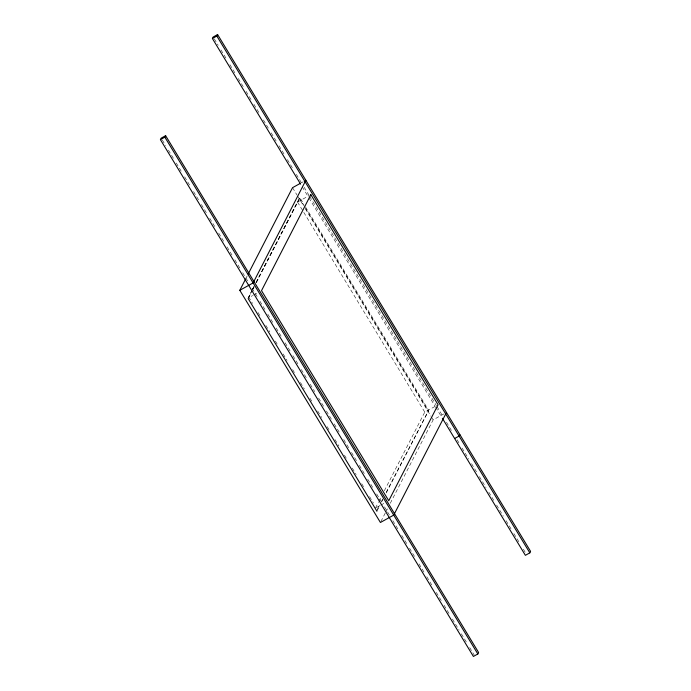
<?xml version="1.0" encoding="UTF-8"?>
<svg xmlns="http://www.w3.org/2000/svg" width="691" height="691" viewBox="0 0 691 691"><rect width="100%" height="100%" fill="white"/><g stroke="black" fill="none" stroke-linecap="round" stroke-linejoin="round"><path stroke-width="0.52" stroke-dasharray="3.46 2.59" d="M248.155 298.581L252.06 290.203M246.212 277.834L247.197 275.916M252.56 289.244L254.038 286.368M256.007 282.524L299.402 198.092L299.954 197.781L303.859 204.225M252.146 290.341L248.199 298.02L252.638 295.567M252.638 289.382L254.124 286.506M256.093 282.662L297.527 202.04L309.067 195.648M248.648 297.622L251.118 292.82M253.087 288.985L254.072 287.059M256.542 282.265L299.954 197.781M375.429 508.11L378.392 502.357M378.884 501.398L380.853 497.555M384.308 490.835L424.758 412.13L435.416 406.23M377.346 509.492L379.808 504.698M381.786 500.854L382.771 498.937M386.226 492.225L428.696 410.359L304.42 205.141M376.889 511.159L379.851 505.397M381.821 501.554L382.805 499.636M386.26 492.916L428.696 410.359M380.905 521.524L385.345 512.886M385.837 511.927L387.806 508.092M390.268 503.298L433.153 419.852L443.812 413.952M301.423 182.752L303.202 181.776M253.528 295.074L257.078 293.105M376.319 507.626L379.869 505.657M380.758 505.164L385.198 502.702M214.279 38.851L218.183 45.304M220.973 49.916L226 58.208M229.904 64.66L235.493 73.877M238.283 78.489L243.301 86.781M246.091 91.385L251.679 100.61M253.908 104.289L259.488 113.505M263.401 119.958L268.419 128.258M271.209 132.862L276.797 142.078M279.026 145.766L284.606 154.983M287.396 159.595L293.537 169.736M296.327 174.339L301.915 183.556M304.144 187.244L309.171 195.544M309.723 196.46L436.436 405.686M436.988 406.61L443.13 416.751M446.481 422.279L451.499 430.571M457.079 439.787L459.869 444.382M462.098 448.062L468.774 459.1M471.564 463.696L477.127 472.894M479.355 476.574L486.041 487.604M488.831 492.208L494.393 501.407M496.622 505.078L503.307 516.117M506.088 520.712L511.66 529.911M513.888 533.59L519.459 542.789M523.355 549.224L526.145 553.828M302.261 186.898L308.402 197.039M308.955 197.954L435.105 406.265M435.667 407.18L441.808 417.321M299.402 198.092L304.973 207.291M305.534 208.207L428.135 410.661M292.543 187.676L297.009 195.043M297.571 195.968L303.15 205.175M305.379 208.863L430.925 416.172M431.478 417.088L433.153 419.852M297.527 202.04L424.758 412.13M162.307 139.988L165.65 145.516M168.44 150.12L174.028 159.345M176.257 163.033L181.845 172.249M184.635 176.853L189.654 185.153M193.566 191.606L199.146 200.822M201.383 204.51L206.963 213.726M209.753 218.339L214.78 226.631M218.684 233.083L224.264 242.299M227.054 246.912L232.642 256.128M234.871 259.816L240.451 269.032M242.688 272.72L248.268 281.937M252.18 288.389L257.199 296.689M259.989 301.293L265.577 310.509M267.806 314.198L273.386 323.414M276.184 328.026L282.317 338.167M285.115 342.771L290.695 351.995M292.924 355.675L298.512 364.9M301.302 369.504L306.32 377.804M310.233 384.256L314.699 391.624M318.603 398.085L323.63 406.377M326.42 410.99L332 420.206M334.237 423.894L339.817 433.11M343.729 439.562L348.748 447.854M351.538 452.467L357.126 461.683M359.355 465.371L364.934 474.587M367.733 479.2L373.866 489.34M376.664 493.944L382.244 503.16M384.472 506.848L390.061 516.065M392.842 520.668L397.852 528.943M401.756 535.387L407.327 544.577M409.556 548.257L415.127 557.456M419.022 563.899L424.594 573.098M426.822 576.778L432.393 585.968M436.289 592.412L441.86 601.611M444.088 605.29L449.66 614.489M452.441 619.084L459.126 630.123M461.355 633.802L466.926 643.001M469.707 647.597L474.164 654.956M248.613 296.923L252.509 303.358M258.089 312.565L260.317 316.245M265.888 325.444L269.792 331.887M275.363 341.086L277.592 344.774M283.163 353.973L287.067 360.417M292.639 369.616L294.867 373.295M300.438 382.503L304.342 388.947M309.913 398.146L312.142 401.825M317.713 411.024L321.617 417.468M327.189 426.675L329.417 430.355M334.988 439.554L338.892 445.997M344.464 455.196L346.692 458.884M352.272 468.083L356.167 474.527M361.739 483.726L363.967 487.405M369.547 496.613L373.442 503.048"/><path stroke-width="1.04" d="M160.416 139.634L161.184 138.14L165.624 135.678L478.604 652.494L477.835 653.988L473.395 656.45L160.416 139.634L164.855 137.172L165.624 135.678M300.585 184.134L212.396 38.506L213.165 37.012L217.605 34.55L530.584 551.366L529.816 552.86L525.376 555.322L442.361 418.245M212.396 38.506L216.836 36.044L217.605 34.55M446.472 412.475L393.732 515.106L380.413 522.482L239.803 290.298L245.72 278.793M248.181 273.99L292.543 187.676L300.542 183.245M305.863 180.299L253.122 282.921L239.803 290.298M459.852 434.57L459.083 436.064L454.643 438.517M216.836 36.044L529.816 552.86M164.855 137.172L477.835 653.988M248.155 298.581L376.889 511.159M310.846 194.663L261.518 290.643L388.748 500.742L438.077 404.753L310.846 194.663"/></g></svg>
